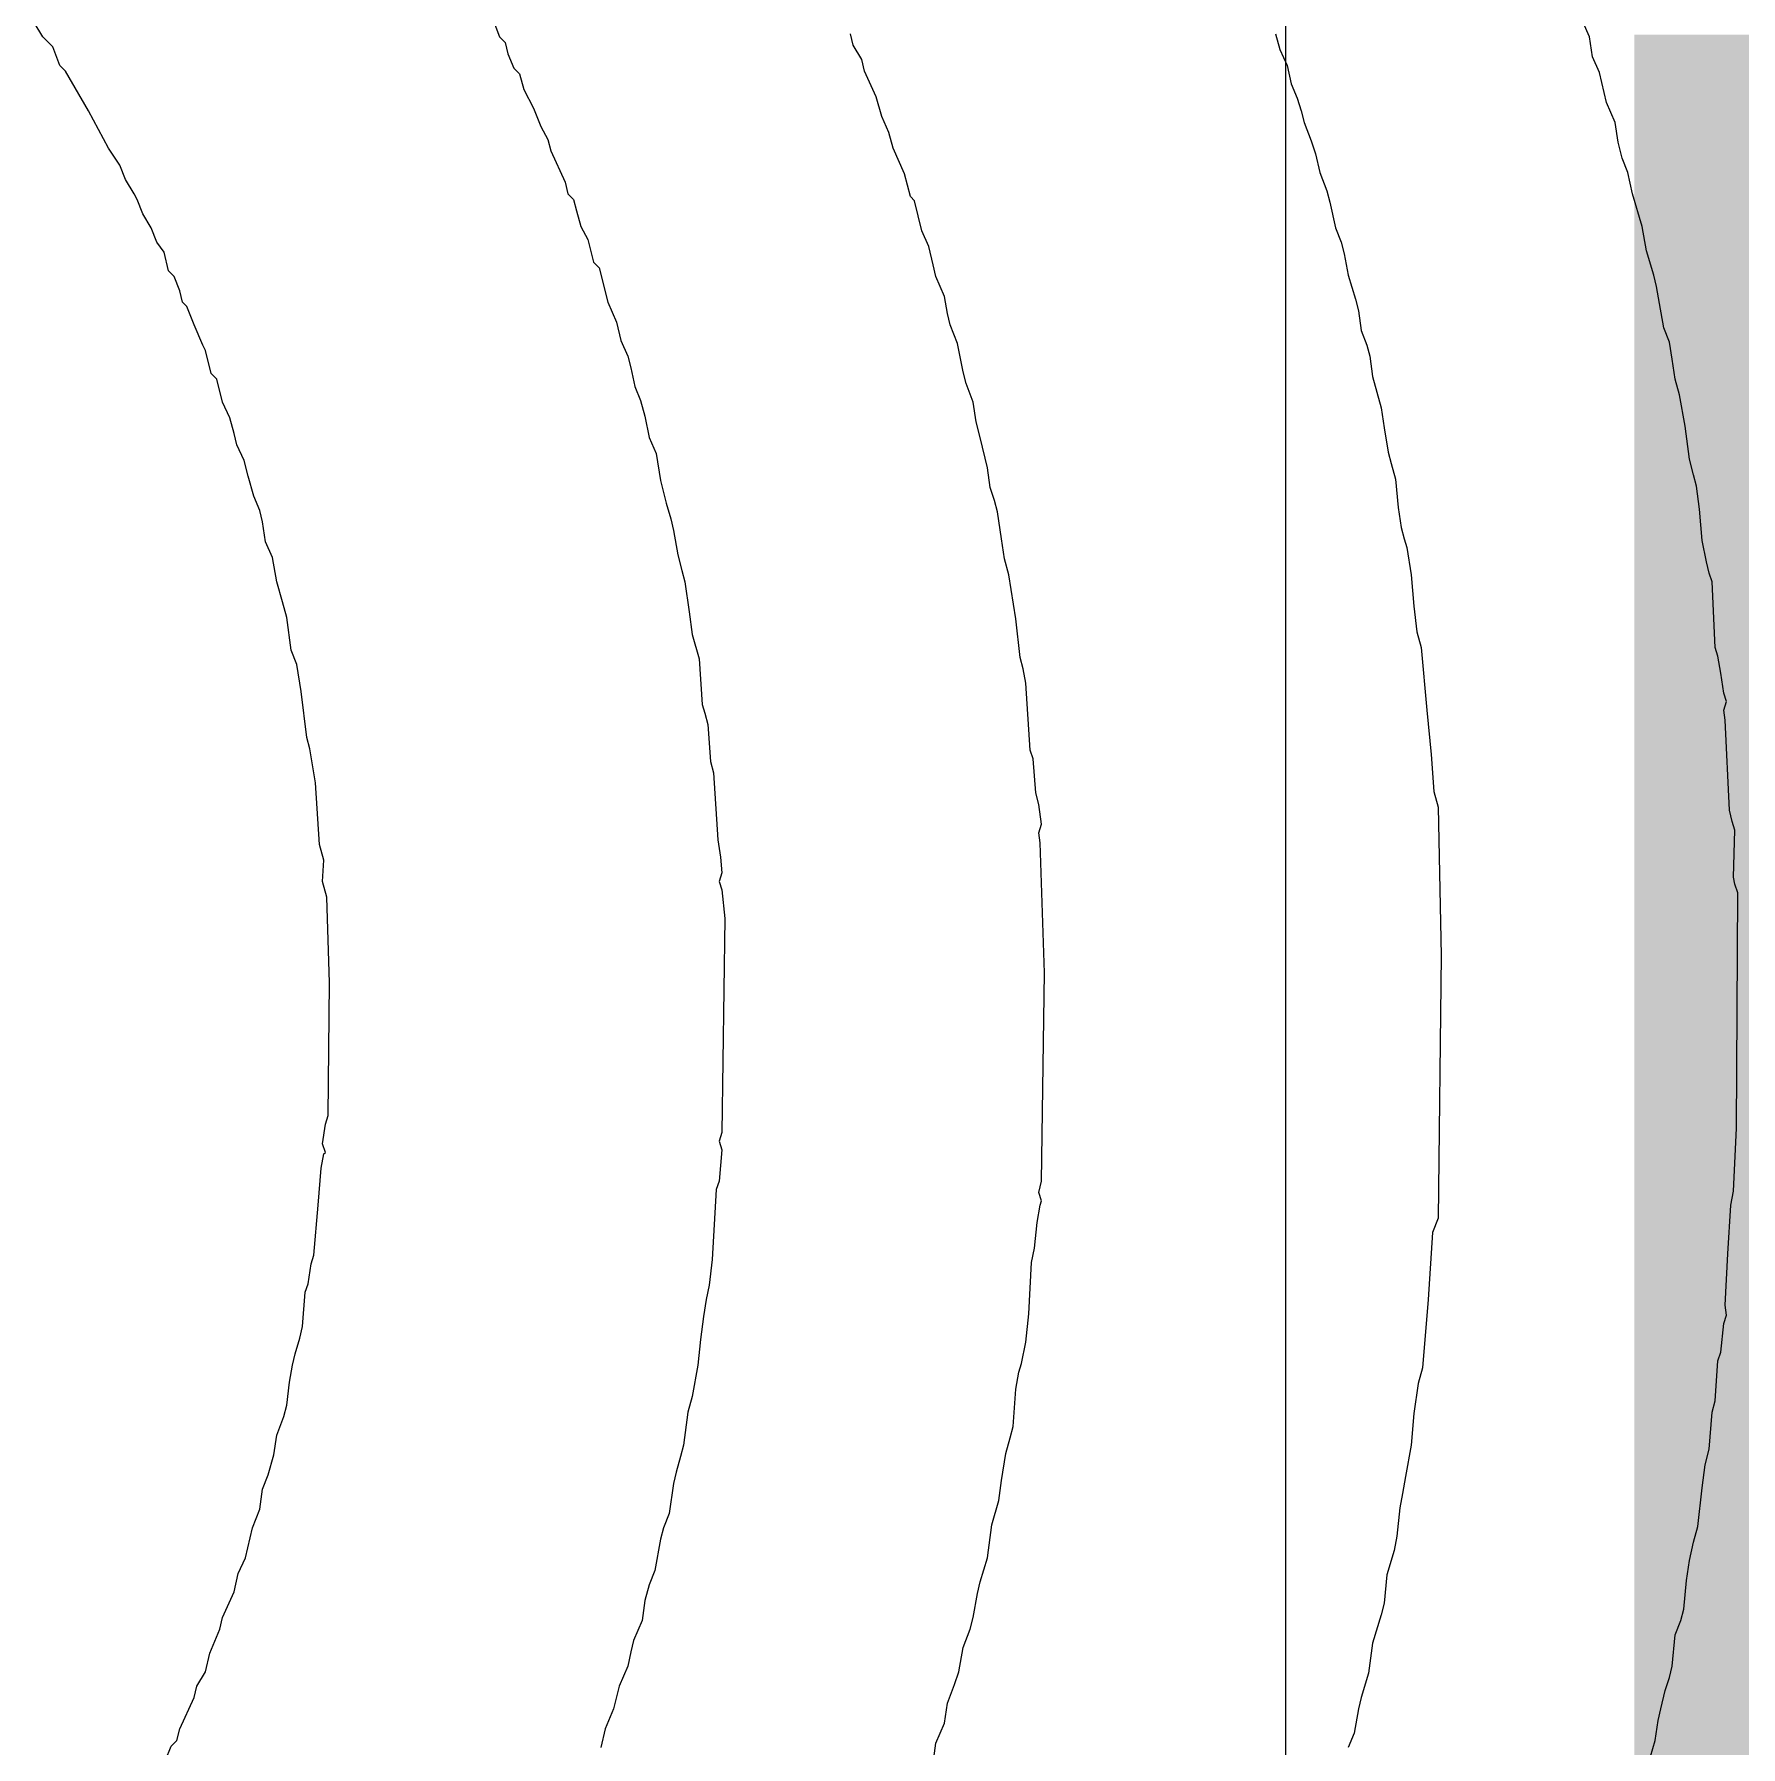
# Model space of a CAD drawing. Header units: inches. Extents: x -21 to 276, y -5 to 220.
# Drawn here: x 24.021 to 25.424, y 31.95 to 33.358 of the extents above; entities that cross this region are included whole.
import ezdxf

# ---------------------------------------------------------------- set-up
doc = ezdxf.new("R2010")
doc.units = ezdxf.units.IN
for name, color, linetype in [('Bottom Layer', 5, 'Continuous'), ('Bottom Solder', 6, 'Continuous'), ('Top Overlay', 2, 'Continuous')]:
    doc.layers.add(name, color=color, linetype=linetype)

# ---------------------------------------------------------------- blocks, each defined once
blk = doc.blocks.new('PSPMAA1040_100M_ANP_B_198')
at = {"layer": 'Bottom Solder'}
blk.add_hatch(color=6, dxfattribs=at).paths.add_polyline_path([(2.8984, 2.1016), (6.6016, 2.1016), (6.6016, -2.1016), (2.8984, -2.1016)])

msp = doc.modelspace()

# ---------------------------------------------------------------- linework, layer by layer
at = {"layer": 'Bottom Layer'}
msp.add_line((25.0499, 33.441), (25.0499, 27.163), dxfattribs=at)
at = {"layer": 'Top Overlay'}
for p, q in [((24.028, 33.3564), (24.021, 33.3681)), ((24.3965, 33.3752), (24.4035, 33.3564)), ((25.3001, 33.3564), (25.2907, 33.3775)), ((24.0362, 33.3482), (24.028, 33.3564)), ((24.4035, 33.3564), (24.4082, 33.3517)), ((24.6946, 33.3494), (24.6922, 33.3588)), ((25.0419, 33.3588), (25.0454, 33.3459)), ((25.3024, 33.34), (25.3001, 33.3564)), ((24.0421, 33.3329), (24.0362, 33.3482)), ((24.4082, 33.3517), (24.4106, 33.3423)), ((24.4106, 33.3423), (24.4153, 33.3306)), ((24.7016, 33.3376), (24.6946, 33.3494)), ((25.0454, 33.3459), (25.0513, 33.3329)), ((25.3083, 33.3271), (25.3024, 33.34)), ((24.0468, 33.3282), (24.0421, 33.3329)), ((24.0656, 33.2954), (24.0468, 33.3282)), ((24.4153, 33.3306), (24.42, 33.3259)), ((24.42, 33.3259), (24.4235, 33.313)), ((24.7039, 33.3282), (24.7016, 33.3376)), ((24.7133, 33.3071), (24.7039, 33.3282)), ((25.0513, 33.3329), (25.0548, 33.3177)), ((25.3141, 33.3024), (25.3083, 33.3271)), ((24.4235, 33.313), (24.4317, 33.2977)), ((25.0548, 33.3177), (25.0595, 33.306)), ((24.4317, 33.2977), (24.4376, 33.2825)), ((24.718, 33.2907), (24.7133, 33.3071)), ((25.0595, 33.306), (25.063, 33.2954)), ((25.3212, 33.286), (25.3141, 33.3024)), ((24.082, 33.2649), (24.0656, 33.2954)), ((24.4376, 33.2825), (24.4434, 33.2719)), ((24.7239, 33.2778), (24.718, 33.2907)), ((25.063, 33.2954), (25.0654, 33.286)), ((25.0654, 33.286), (25.0712, 33.2708)), ((25.3235, 33.2696), (25.3212, 33.286)), ((24.4434, 33.2719), (24.4458, 33.2625)), ((24.7274, 33.2649), (24.7239, 33.2778)), ((25.0712, 33.2708), (25.0748, 33.2602)), ((25.327, 33.2567), (25.3235, 33.2696)), ((24.0914, 33.2508), (24.082, 33.2649)), ((24.4458, 33.2625), (24.4575, 33.2367)), ((24.7368, 33.2438), (24.7274, 33.2649)), ((25.0748, 33.2602), (25.0783, 33.2449)), ((25.3317, 33.2449), (25.327, 33.2567)), ((24.0961, 33.2391), (24.0914, 33.2508)), ((24.7415, 33.225), (24.7368, 33.2438)), ((25.0783, 33.2449), (25.0841, 33.2297)), ((25.3353, 33.2273), (25.3317, 33.2449)), ((24.1031, 33.2273), (24.0961, 33.2391)), ((24.1055, 33.2226), (24.1031, 33.2273)), ((24.4575, 33.2367), (24.4599, 33.2273)), ((24.4599, 33.2273), (24.4646, 33.2226)), ((25.0841, 33.2297), (25.0865, 33.2203)), ((25.3435, 33.2003), (25.3353, 33.2273)), ((24.1102, 33.2109), (24.1055, 33.2226)), ((24.4646, 33.2226), (24.4669, 33.2133)), ((24.4669, 33.2133), (24.4704, 33.2003)), ((24.745, 33.2215), (24.7415, 33.225)), ((24.7509, 33.1968), (24.745, 33.2215)), ((25.0865, 33.2203), (25.0912, 33.1992)), ((24.1172, 33.1992), (24.1102, 33.2109)), ((24.1219, 33.1874), (24.1172, 33.1992)), ((24.4704, 33.2003), (24.4763, 33.1898)), ((25.0912, 33.1992), (25.0959, 33.1874)), ((25.347, 33.1804), (25.3435, 33.2003)), ((24.1278, 33.1792), (24.1219, 33.1874)), ((24.4763, 33.1898), (24.481, 33.171)), ((24.7567, 33.1839), (24.7509, 33.1968)), ((24.7603, 33.1687), (24.7567, 33.1839)), ((25.0959, 33.1874), (25.0982, 33.178)), ((24.1313, 33.164), (24.1278, 33.1792)), ((24.481, 33.171), (24.4857, 33.1663)), ((25.0982, 33.178), (25.1017, 33.1604)), ((25.3529, 33.1604), (25.347, 33.1804)), ((24.136, 33.1593), (24.1313, 33.164)), ((24.1407, 33.1475), (24.136, 33.1593)), ((24.4857, 33.1663), (24.4927, 33.1382)), ((24.7626, 33.1593), (24.7603, 33.1687)), ((24.7697, 33.1428), (24.7626, 33.1593)), ((25.1017, 33.1604), (25.1076, 33.1405)), ((25.3552, 33.1511), (25.3529, 33.1604)), ((24.143, 33.1382), (24.1407, 33.1475)), ((24.772, 33.1288), (24.7697, 33.1428)), ((25.3576, 33.137), (25.3552, 33.1511)), ((24.1466, 33.1346), (24.143, 33.1382)), ((24.1524, 33.1194), (24.1466, 33.1346)), ((24.4927, 33.1382), (24.4998, 33.1217)), ((24.7743, 33.1194), (24.772, 33.1288)), ((25.1076, 33.1405), (25.11, 33.1311)), ((25.11, 33.1311), (25.1123, 33.1147)), ((25.3611, 33.117), (25.3576, 33.137)), ((24.1595, 33.1029), (24.1524, 33.1194)), ((24.4998, 33.1217), (24.5033, 33.1065)), ((24.7802, 33.1041), (24.7743, 33.1194)), ((25.1123, 33.1147), (25.117, 33.1029)), ((25.3658, 33.1053), (25.3611, 33.117)), ((24.1618, 33.0983), (24.1595, 33.1029)), ((24.5033, 33.1065), (24.5091, 33.0936)), ((24.7849, 33.0807), (24.7802, 33.1041)), ((25.117, 33.1029), (25.1193, 33.0936)), ((25.3681, 33.0912), (25.3658, 33.1053)), ((24.1665, 33.0795), (24.1618, 33.0983)), ((24.5091, 33.0936), (24.5115, 33.0842)), ((25.1193, 33.0936), (25.1217, 33.0771)), ((25.3705, 33.0748), (25.3681, 33.0912)), ((24.1712, 33.0748), (24.1665, 33.0795)), ((24.1759, 33.056), (24.1712, 33.0748)), ((24.5115, 33.0842), (24.515, 33.0689)), ((24.7873, 33.0713), (24.7849, 33.0807)), ((24.7931, 33.056), (24.7873, 33.0713)), ((25.1217, 33.0771), (25.1287, 33.0513)), ((25.374, 33.0619), (25.3705, 33.0748)), ((24.515, 33.0689), (24.5197, 33.0572)), ((24.5197, 33.0572), (24.5232, 33.0443)), ((25.3787, 33.0361), (25.374, 33.0619)), ((24.1818, 33.0431), (24.1759, 33.056)), ((24.1853, 33.0302), (24.1818, 33.0431)), ((24.5232, 33.0443), (24.5268, 33.0267)), ((24.7955, 33.0396), (24.7931, 33.056)), ((25.1287, 33.0513), (25.1311, 33.0349)), ((24.1876, 33.0208), (24.1853, 33.0302)), ((24.799, 33.0267), (24.7955, 33.0396)), ((25.1311, 33.0349), (25.1346, 33.0149)), ((25.3822, 33.0091), (25.3787, 33.0361)), ((24.1935, 33.0079), (24.1876, 33.0208)), ((24.5268, 33.0267), (24.5326, 33.0138)), ((24.8049, 33.002), (24.799, 33.0267)), ((25.1346, 33.0149), (25.1369, 33.0055)), ((24.197, 32.995), (24.1935, 33.0079)), ((24.5326, 33.0138), (24.5361, 32.9915)), ((24.8072, 32.9856), (24.8049, 33.002)), ((25.1369, 33.0055), (25.1405, 32.9926)), ((25.3857, 32.9962), (25.3822, 33.0091)), ((24.2017, 32.9786), (24.197, 32.995)), ((24.5361, 32.9915), (24.5408, 32.9727)), ((25.1405, 32.9926), (25.1428, 32.9692)), ((25.3881, 32.9868), (25.3857, 32.9962)), ((25.3904, 32.968), (25.3881, 32.9868)), ((24.2064, 32.9668), (24.2017, 32.9786)), ((24.5408, 32.9727), (24.5444, 32.9598)), ((24.8107, 32.975), (24.8072, 32.9856)), ((24.8131, 32.9657), (24.8107, 32.975)), ((24.2087, 32.9574), (24.2064, 32.9668)), ((24.5444, 32.9598), (24.5467, 32.9504)), ((24.8166, 32.9434), (24.8131, 32.9657)), ((25.1428, 32.9692), (25.1452, 32.9527)), ((25.3928, 32.9422), (25.3904, 32.968)), ((24.2111, 32.941), (24.2087, 32.9574)), ((24.5467, 32.9504), (24.5502, 32.9304)), ((25.1452, 32.9527), (25.1475, 32.9434)), ((24.217, 32.9281), (24.2111, 32.941)), ((24.5502, 32.9304), (24.5537, 32.9175)), ((24.8189, 32.9269), (24.8166, 32.9434)), ((25.1475, 32.9434), (25.1499, 32.9363)), ((25.1499, 32.9363), (25.1534, 32.914)), ((25.3963, 32.9246), (25.3928, 32.9422)), ((24.2205, 32.9082), (24.217, 32.9281)), ((24.5537, 32.9175), (24.5561, 32.9082)), ((24.8225, 32.914), (24.8189, 32.9269)), ((25.3986, 32.9152), (25.3963, 32.9246)), ((24.2252, 32.8917), (24.2205, 32.9082)), ((24.5561, 32.9082), (24.5596, 32.8835)), ((24.8283, 32.8776), (24.8225, 32.914)), ((25.1534, 32.914), (25.1557, 32.8882)), ((25.401, 32.9082), (25.3986, 32.9152)), ((25.4033, 32.8542), (25.401, 32.9082)), ((24.2287, 32.8788), (24.2252, 32.8917)), ((25.1557, 32.8882), (25.1581, 32.8671)), ((24.2322, 32.8518), (24.2287, 32.8788)), ((24.5596, 32.8835), (24.562, 32.8647)), ((24.8318, 32.846), (24.8283, 32.8776)), ((24.562, 32.8647), (24.5678, 32.8448)), ((25.1581, 32.8671), (25.1616, 32.8542)), ((24.2369, 32.8401), (24.2322, 32.8518)), ((24.8342, 32.8366), (24.8318, 32.846)), ((25.1616, 32.8542), (25.1663, 32.8025)), ((25.4057, 32.8471), (25.4033, 32.8542)), ((25.408, 32.8331), (25.4057, 32.8471)), ((24.2404, 32.8178), (24.2369, 32.8401)), ((24.5678, 32.8448), (24.5702, 32.8072)), ((24.8365, 32.8248), (24.8342, 32.8366)), ((25.4104, 32.8166), (25.408, 32.8331)), ((24.2451, 32.7802), (24.2404, 32.8178)), ((24.8401, 32.7697), (24.8365, 32.8248)), ((24.5702, 32.8072), (24.5725, 32.8002)), ((25.4127, 32.8096), (25.4104, 32.8166)), ((25.4104, 32.8025), (25.4127, 32.8096)), ((24.5725, 32.8002), (24.5749, 32.7908)), ((24.5749, 32.7908), (24.5772, 32.7603)), ((25.1663, 32.8025), (25.1698, 32.7662)), ((25.4115, 32.7943), (25.4104, 32.8025)), ((25.4151, 32.7204), (25.4115, 32.7943)), ((24.2475, 32.7709), (24.2451, 32.7802)), ((24.2522, 32.7427), (24.2475, 32.7709)), ((24.8424, 32.7626), (24.8401, 32.7697)), ((24.8448, 32.7345), (24.8424, 32.7626)), ((25.1698, 32.7662), (25.1721, 32.7357)), ((24.5772, 32.7603), (24.5796, 32.7509)), ((24.5796, 32.7509), (24.5831, 32.6958)), ((24.2557, 32.6922), (24.2522, 32.7427)), ((24.8471, 32.7251), (24.8448, 32.7345)), ((25.1721, 32.7357), (25.1757, 32.7227)), ((24.8494, 32.7087), (24.8471, 32.7251)), ((25.1757, 32.7227), (25.178, 32.6007)), ((25.4174, 32.711), (25.4151, 32.7204)), ((24.8471, 32.7016), (24.8494, 32.7087)), ((25.4197, 32.704), (25.4174, 32.711)), ((24.2592, 32.6793), (24.2557, 32.6922)), ((24.5831, 32.6958), (24.5854, 32.6817)), ((24.8483, 32.6934), (24.8471, 32.7016)), ((24.8518, 32.5866), (24.8483, 32.6934)), ((25.4186, 32.6653), (25.4197, 32.704)), ((24.258, 32.6617), (24.2592, 32.6793)), ((24.5854, 32.6817), (24.5866, 32.6688)), ((24.5866, 32.6688), (24.5842, 32.6617)), ((25.4197, 32.6594), (25.4186, 32.6653)), ((24.2615, 32.6488), (24.258, 32.6617)), ((24.2639, 32.5784), (24.2615, 32.6488)), ((24.5842, 32.6617), (24.5866, 32.6547)), ((24.5866, 32.6547), (24.5889, 32.6312)), ((25.4221, 32.6523), (25.4197, 32.6594)), ((25.4209, 32.4587), (25.4221, 32.6523)), ((24.5889, 32.6312), (24.5866, 32.4552)), ((25.178, 32.6007), (25.1757, 32.3848)), ((24.2627, 32.4693), (24.2639, 32.5784)), ((24.8494, 32.4153), (24.8518, 32.5866)), ((24.2604, 32.4622), (24.2627, 32.4693)), ((24.258, 32.4458), (24.2604, 32.4622)), ((24.5866, 32.4552), (24.5842, 32.4482)), ((25.4186, 32.4071), (25.4209, 32.4587)), ((24.2569, 32.4259), (24.2592, 32.4376)), ((24.2604, 32.4388), (24.258, 32.4458)), ((24.2592, 32.4376), (24.2604, 32.4388)), ((24.5842, 32.4482), (24.5866, 32.4411)), ((24.5866, 32.4411), (24.5842, 32.4153)), ((24.2545, 32.3954), (24.2569, 32.4259)), ((24.5842, 32.4153), (24.5819, 32.4083)), ((24.8471, 32.4059), (24.8494, 32.4153)), ((24.251, 32.3543), (24.2545, 32.3954)), ((24.5819, 32.4083), (24.5784, 32.3508)), ((24.8459, 32.3813), (24.8483, 32.3954)), ((24.8494, 32.3989), (24.8471, 32.4059)), ((24.8483, 32.3954), (24.8494, 32.3989)), ((25.4139, 32.3555), (25.4162, 32.3954)), ((25.4162, 32.3954), (25.4186, 32.4071)), ((24.8436, 32.3602), (24.8459, 32.3813)), ((25.1757, 32.3848), (25.171, 32.3731)), ((25.171, 32.3731), (25.1675, 32.3179)), ((24.2486, 32.3472), (24.251, 32.3543)), ((24.8412, 32.3484), (24.8436, 32.3602)), ((25.4115, 32.3132), (25.4139, 32.3555)), ((24.2463, 32.3308), (24.2486, 32.3472)), ((24.5784, 32.3508), (24.576, 32.3296)), ((24.8389, 32.3062), (24.8412, 32.3484)), ((24.2439, 32.3238), (24.2463, 32.3308)), ((24.576, 32.3296), (24.5737, 32.3179)), ((24.2416, 32.2956), (24.2439, 32.3238)), ((24.5737, 32.3179), (24.5713, 32.3038)), ((25.1675, 32.3179), (25.1628, 32.2616)), ((25.4127, 32.305), (25.4115, 32.3132)), ((24.5713, 32.3038), (24.569, 32.2851)), ((24.8365, 32.2827), (24.8389, 32.3062)), ((25.408, 32.2745), (25.4104, 32.298)), ((25.4104, 32.298), (25.4127, 32.305)), ((24.2357, 32.2733), (24.2393, 32.2862)), ((24.2393, 32.2862), (24.2416, 32.2956)), ((24.569, 32.2851), (24.5666, 32.2639)), ((24.833, 32.2651), (24.8365, 32.2827)), ((24.2334, 32.2639), (24.2357, 32.2733)), ((25.4057, 32.2674), (25.408, 32.2745)), ((24.231, 32.2498), (24.2334, 32.2639)), ((24.5666, 32.2639), (24.562, 32.2381)), ((24.8283, 32.244), (24.8307, 32.2581)), ((24.8307, 32.2581), (24.833, 32.2651)), ((25.1628, 32.2616), (25.1592, 32.2487)), ((25.4033, 32.2346), (25.4057, 32.2674)), ((24.2287, 32.2311), (24.231, 32.2498)), ((24.826, 32.2135), (24.8283, 32.244)), ((25.1592, 32.2487), (25.1557, 32.224)), ((24.2263, 32.2217), (24.2287, 32.2311)), ((24.562, 32.2381), (24.5584, 32.2252)), ((25.401, 32.2252), (25.4033, 32.2346)), ((24.2205, 32.2064), (24.2263, 32.2217)), ((24.5584, 32.2252), (24.5549, 32.1982)), ((24.8236, 32.2041), (24.826, 32.2135)), ((25.1557, 32.224), (25.1534, 32.1982)), ((25.3986, 32.1947), (25.401, 32.2252)), ((24.2181, 32.19), (24.2205, 32.2064)), ((24.5549, 32.1982), (24.5526, 32.1888)), ((24.8201, 32.1912), (24.8236, 32.2041)), ((25.1534, 32.1982), (25.1487, 32.1724)), ((24.2134, 32.1736), (24.2181, 32.19)), ((24.5526, 32.1888), (24.549, 32.1759)), ((24.8166, 32.1689), (24.8201, 32.1912)), ((25.3951, 32.1818), (25.3986, 32.1947)), ((24.2087, 32.1618), (24.2134, 32.1736)), ((24.549, 32.1759), (24.5467, 32.1665)), ((25.1487, 32.1724), (25.1463, 32.1583)), ((25.3928, 32.163), (25.3951, 32.1818)), ((24.2064, 32.1454), (24.2087, 32.1618)), ((24.5467, 32.1665), (24.5432, 32.1419)), ((24.8142, 32.1525), (24.8166, 32.1689)), ((25.1463, 32.1583), (25.144, 32.1466)), ((25.3892, 32.1313), (25.3928, 32.163)), ((24.2005, 32.1302), (24.2064, 32.1454)), ((24.5432, 32.1419), (24.5385, 32.1302)), ((24.8084, 32.1325), (24.8142, 32.1525)), ((25.144, 32.1466), (25.1416, 32.1231)), ((24.1947, 32.1055), (24.2005, 32.1302)), ((24.5385, 32.1302), (24.5361, 32.1208)), ((24.8049, 32.1055), (24.8084, 32.1325)), ((25.3857, 32.1184), (25.3892, 32.1313)), ((24.5361, 32.1208), (24.5314, 32.095)), ((25.1416, 32.1231), (25.1393, 32.1114)), ((25.3822, 32.1032), (25.3857, 32.1184)), ((24.1888, 32.0926), (24.1947, 32.1055)), ((24.799, 32.0856), (24.8049, 32.1055)), ((25.1393, 32.1114), (25.1334, 32.0914)), ((25.3799, 32.0867), (25.3822, 32.1032)), ((24.1853, 32.0774), (24.1888, 32.0926)), ((24.5314, 32.095), (24.5268, 32.0832)), ((24.7966, 32.0762), (24.799, 32.0856)), ((25.1334, 32.0914), (25.1311, 32.068)), ((25.3775, 32.0633), (25.3799, 32.0867)), ((24.1759, 32.0562), (24.1853, 32.0774)), ((24.5268, 32.0832), (24.5232, 32.0703)), ((24.7931, 32.0562), (24.7966, 32.0762)), ((24.5232, 32.0703), (24.5209, 32.0539)), ((25.1287, 32.0586), (25.1217, 32.0351)), ((25.1311, 32.068), (25.1287, 32.0586)), ((25.3752, 32.0539), (25.3775, 32.0633)), ((24.1653, 32.0269), (24.1735, 32.0468)), ((24.1735, 32.0468), (24.1759, 32.0562)), ((24.5209, 32.0539), (24.5138, 32.0375)), ((24.7849, 32.0316), (24.7908, 32.0468)), ((24.7908, 32.0468), (24.7931, 32.0562)), ((25.3705, 32.0421), (25.3752, 32.0539)), ((24.5138, 32.0375), (24.5115, 32.0281)), ((24.7814, 32.0116), (24.7849, 32.0316)), ((25.1217, 32.0351), (25.1182, 32.0105)), ((25.3681, 32.0163), (25.3705, 32.0421)), ((24.1618, 32.0116), (24.1653, 32.0269)), ((24.5091, 32.0163), (24.5021, 31.9999)), ((24.5115, 32.0281), (24.5091, 32.0163)), ((25.3658, 32.0069), (25.3681, 32.0163)), ((24.1548, 31.9999), (24.1618, 32.0116)), ((24.772, 31.9858), (24.7779, 32.0011)), ((24.7779, 32.0011), (24.7814, 32.0116)), ((25.1182, 32.0105), (25.1123, 31.9905)), ((25.3622, 31.9964), (25.3658, 32.0069)), ((24.1407, 31.9647), (24.1524, 31.9905)), ((24.1524, 31.9905), (24.1548, 31.9999)), ((24.5021, 31.9999), (24.4974, 31.9811)), ((25.1123, 31.9905), (25.11, 31.9811)), ((25.3587, 31.9811), (25.3622, 31.9964)), ((24.4974, 31.9811), (24.4904, 31.9647)), ((24.7697, 31.9694), (24.772, 31.9858)), ((25.11, 31.9811), (25.1064, 31.9612)), ((25.3564, 31.9717), (25.3587, 31.9811)), ((24.1383, 31.9553), (24.1407, 31.9647)), ((24.4904, 31.9647), (24.4869, 31.9494)), ((24.7626, 31.953), (24.7697, 31.9694)), ((25.1064, 31.9612), (25.1017, 31.9494)), ((25.354, 31.9553), (25.3564, 31.9717)), ((24.1289, 31.9389), (24.1336, 31.9506)), ((24.1336, 31.9506), (24.1383, 31.9553)), ((24.7603, 31.9365), (24.7626, 31.953)), ((25.3482, 31.9354), (25.354, 31.9553))]:
    msp.add_line(p, q, dxfattribs=at)

# ---------------------------------------------------------------- block references
msp.add_blockref('PSPMAA1040_100M_ANP_B_198', (22.4384, 31.2566))

doc.saveas('drawing.dxf')
